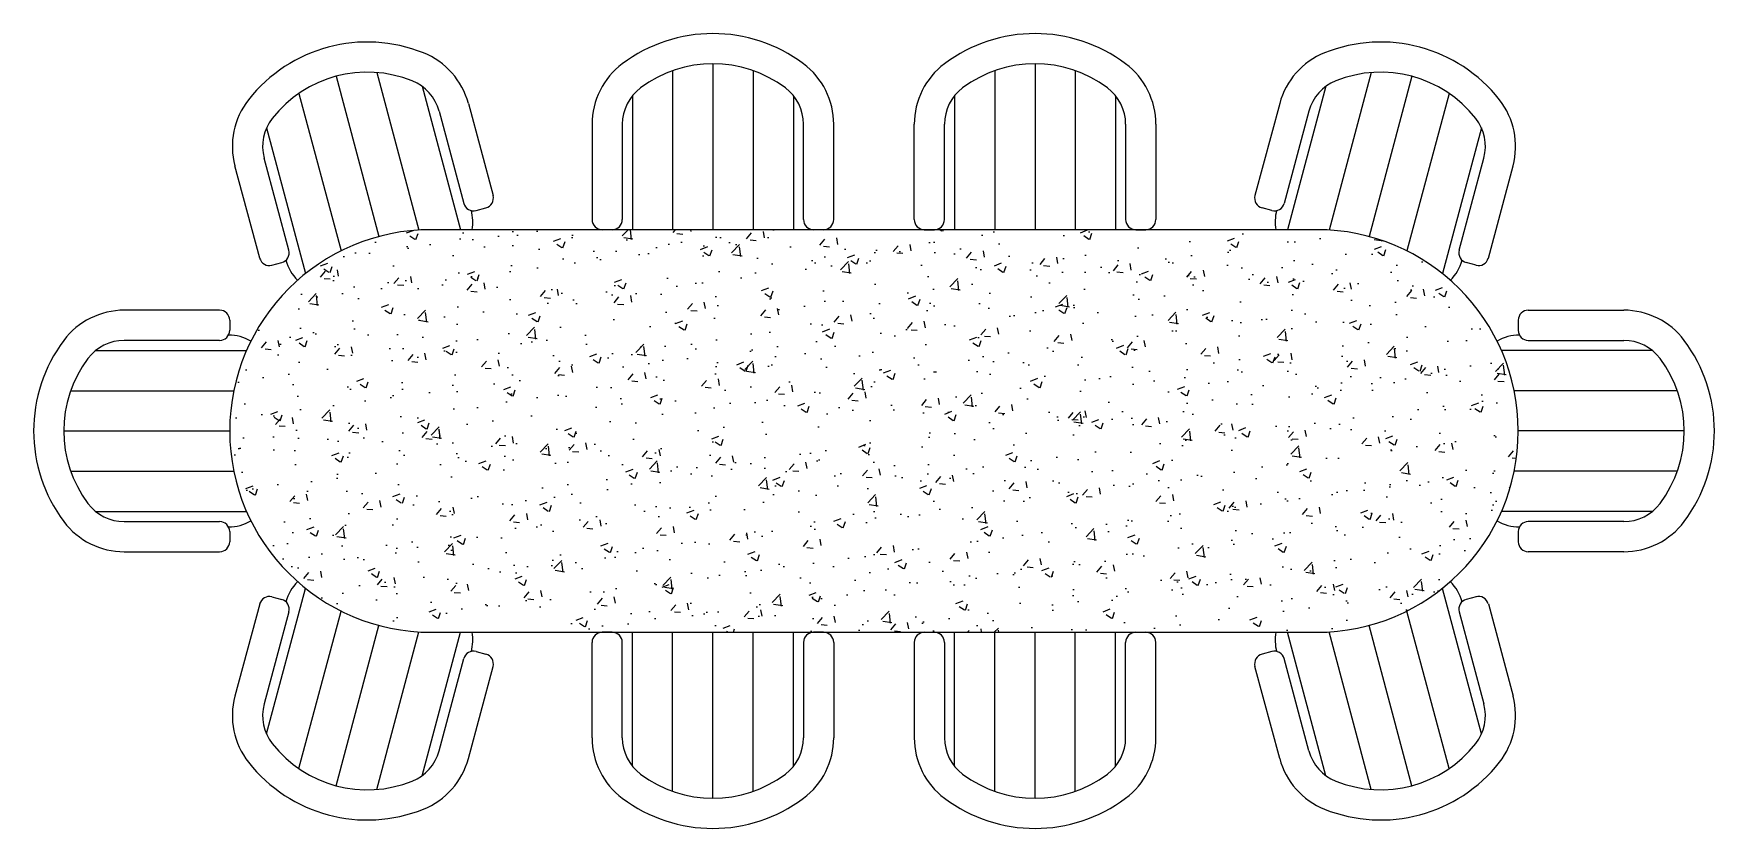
# Model space of a CAD drawing. Header units: millimetres. Extents: x -821.7 to -817.52, y 2606.23 to 2608.21.
import ezdxf

# ---------------------------------------------------------------- set-up
doc = ezdxf.new("R2010")
doc.units = ezdxf.units.MM
doc.header["$LTSCALE"] = 10
doc.layers.add('Móveis_mesas', color=2, linetype='Continuous')

msp = doc.modelspace()

# ---------------------------------------------------------------- hatches: boundary and pattern name
at = {"layer": 'Móveis_mesas'}
h = msp.add_hatch(dxfattribs=at)
h.set_pattern_fill('AR-CONC', color=1, scale=0.001, style=0)
h.set_pattern_definition([(50, (-70.74727, 0), (0.182184669, -0.0159390855), [0.01905, -0.20955]), (355, (-70.74727, 0), (-0.035242826, 0.191056643), [0.01524, -0.16764]), (100.451, (-70.73209, -0.00133), (0.146942502, 0.175116688), [0.01619, -0.17809]), (46.1842, (-70.74727, 0.0508), (0.27107904, -0.042042328), [0.028575, -0.314325]), (96.6356, (-70.72468, 0.0473), (0.237404234, 0.247425556), [0.024285, -0.267135]), (351.184, (-70.74727, 0.0508), (0.237404606, 0.247425118), [0.02286, -0.25146]), (21, (-70.72187, 0.0381), (0.15161488, -0.1022655185), [0.01905, -0.20955]), (326, (-70.72187, 0.0381), (0.061802028, 0.184187966), [0.01524, -0.16764]), (71.4514, (-70.70924, 0.02958), (0.213416491, 0.081922858), [0.01619, -0.17809]), (37.5, (-70.74727, 0), (0.0030886033, 0.0845550389), [0, -0.165608, 0, -0.17018, 0, -0.168275]), (7.5, (-70.74727, 0), (0.0668196625, 0.1001805748), [0, -0.097028, 0, -0.161798, 0, -0.064135]), (327.5, (-70.803915, 0), (0.1355905952, -0.005728744), [0, -0.0635, 0, -0.19812, 0, -0.26289]), (317.5, (-70.82932, 0), (0.1481291814, 0.025426491), [0, -0.08255, 0, -0.131572, 0, -0.18669])])
h.paths.add_polyline_path([(-820.711, 2607.7204, 1), (-820.711, 2606.7204), (-818.511, 2606.7204, 1), (-818.511, 2607.7204)])

# ---------------------------------------------------------------- linework, layer by layer
at = {"layer": 'Móveis_mesas', "color": 1}
for p, q in [((-820.846, 2608.1106), (-820.7412, 2607.7194)), ((-820.111, 2608.1152), (-820.111, 2607.7204)), ((-820.011, 2608.1324), (-820.011, 2607.7204)), ((-819.911, 2608.1152), (-819.911, 2607.7204)), ((-819.311, 2608.1152), (-819.311, 2607.7204)), ((-819.211, 2608.1324), (-819.211, 2607.7204)), ((-819.111, 2608.1152), (-819.111, 2607.7204)), ((-818.376, 2608.1106), (-818.4808, 2607.7194)), ((-820.947, 2608.1013), (-820.8404, 2607.7033)), ((-820.7333, 2608.0765), (-820.6379, 2607.7204)), ((-818.4886, 2608.0765), (-818.584, 2607.7204)), ((-818.2749, 2608.1013), (-818.3816, 2607.7033)), ((-821.0392, 2608.0589), (-820.9344, 2607.6677)), ((-820.211, 2608.0531), (-820.211, 2607.7204)), ((-819.811, 2608.0531), (-819.811, 2607.7204)), ((-819.411, 2608.0531), (-819.411, 2607.7204)), ((-819.011, 2608.0531), (-819.011, 2607.7204)), ((-818.1828, 2608.0589), (-818.2876, 2607.6677)), ((-821.1197, 2607.973), (-821.0228, 2607.6112)), ((-818.1023, 2607.973), (-818.1992, 2607.6112)), ((-821.5437, 2607.4204), (-821.1692, 2607.4204)), ((-817.6782, 2607.4204), (-818.0527, 2607.4204)), ((-821.6058, 2607.3204), (-821.2009, 2607.3204)), ((-817.6161, 2607.3204), (-818.0211, 2607.3204)), ((-821.623, 2607.2204), (-821.211, 2607.2204)), ((-817.5989, 2607.2204), (-818.011, 2607.2204)), ((-821.6058, 2607.1204), (-821.2009, 2607.1204)), ((-817.6161, 2607.1204), (-818.0211, 2607.1204)), ((-821.5437, 2607.0204), (-821.1692, 2607.0204)), ((-817.6782, 2607.0204), (-818.0527, 2607.0204)), ((-821.1197, 2606.4678), (-821.0228, 2606.8295)), ((-818.1023, 2606.4678), (-818.1992, 2606.8295)), ((-821.0392, 2606.3819), (-820.9344, 2606.773)), ((-820.947, 2606.3394), (-820.8404, 2606.7374)), ((-818.2749, 2606.3394), (-818.3816, 2606.7374)), ((-818.1828, 2606.3819), (-818.2876, 2606.773)), ((-820.846, 2606.3301), (-820.7412, 2606.7213)), ((-820.7333, 2606.3642), (-820.6379, 2606.7204)), ((-820.211, 2606.3876), (-820.211, 2606.7204)), ((-820.111, 2606.3255), (-820.111, 2606.7204)), ((-820.011, 2606.3083), (-820.011, 2606.7204)), ((-819.911, 2606.3255), (-819.911, 2606.7204)), ((-819.811, 2606.3876), (-819.811, 2606.7204)), ((-819.411, 2606.3876), (-819.411, 2606.7204)), ((-819.311, 2606.3255), (-819.311, 2606.7204)), ((-819.211, 2606.3083), (-819.211, 2606.7204)), ((-819.111, 2606.3255), (-819.111, 2606.7204)), ((-819.011, 2606.3876), (-819.011, 2606.7204)), ((-818.4886, 2606.3642), (-818.584, 2606.7204)), ((-818.376, 2606.3301), (-818.4808, 2606.7213))]:
    msp.add_line(p, q, dxfattribs=at)
at = {"layer": 'Móveis_mesas'}
for p, q in [((-820.6184, 2608.0341), (-820.5571, 2607.8051)), ((-818.6035, 2608.0341), (-818.6649, 2607.8051)), ((-820.6909, 2608.0147), (-820.6295, 2607.7857)), ((-818.5311, 2608.0147), (-818.5924, 2607.7857)), ((-820.311, 2607.9824), (-820.311, 2607.7454)), ((-820.236, 2607.9824), (-820.236, 2607.7454)), ((-819.786, 2607.7454), (-819.786, 2607.9824)), ((-819.711, 2607.7454), (-819.711, 2607.9824)), ((-819.511, 2607.7454), (-819.511, 2607.9824)), ((-819.436, 2607.7454), (-819.436, 2607.9824)), ((-818.986, 2607.9824), (-818.986, 2607.7454)), ((-818.911, 2607.9824), (-818.911, 2607.7454)), ((-821.1366, 2607.6498), (-821.198, 2607.8788)), ((-821.0642, 2607.6692), (-821.1255, 2607.8982)), ((-818.1578, 2607.6692), (-818.0964, 2607.8982)), ((-818.0853, 2607.6498), (-818.024, 2607.8788)), ((-820.5989, 2607.768), (-820.5747, 2607.7745)), ((-818.623, 2607.768), (-818.6472, 2607.7745)), ((-820.261, 2607.7204), (-820.286, 2607.7204)), ((-819.736, 2607.7204), (-819.761, 2607.7204)), ((-819.486, 2607.7204), (-819.461, 2607.7204)), ((-818.961, 2607.7204), (-818.936, 2607.7204)), ((-821.106, 2607.6321), (-821.0819, 2607.6386)), ((-818.1159, 2607.6321), (-818.1401, 2607.6386)), ((-821.236, 2607.5204), (-821.473, 2607.5204)), ((-821.211, 2607.4954), (-821.211, 2607.4704)), ((-818.011, 2607.4954), (-818.011, 2607.4704)), ((-817.986, 2607.5204), (-817.7489, 2607.5204)), ((-821.236, 2607.4454), (-821.473, 2607.4454)), ((-817.986, 2607.4454), (-817.7489, 2607.4454)), ((-821.473, 2606.9954), (-821.236, 2606.9954)), ((-817.7489, 2606.9954), (-817.986, 2606.9954)), ((-821.211, 2606.9704), (-821.211, 2606.9454)), ((-818.011, 2606.9704), (-818.011, 2606.9454)), ((-821.473, 2606.9204), (-821.236, 2606.9204)), ((-817.7489, 2606.9204), (-817.986, 2606.9204)), ((-821.1366, 2606.7909), (-821.198, 2606.5619)), ((-821.106, 2606.8086), (-821.0819, 2606.8021)), ((-818.1159, 2606.8086), (-818.1401, 2606.8021)), ((-818.0853, 2606.7909), (-818.024, 2606.5619)), ((-821.0642, 2606.7715), (-821.1255, 2606.5425)), ((-818.1578, 2606.7715), (-818.0964, 2606.5425)), ((-820.311, 2606.4583), (-820.311, 2606.6954)), ((-820.261, 2606.7204), (-820.286, 2606.7204)), ((-820.236, 2606.4583), (-820.236, 2606.6954)), ((-819.786, 2606.6954), (-819.786, 2606.4583)), ((-819.736, 2606.7204), (-819.761, 2606.7204)), ((-819.711, 2606.6954), (-819.711, 2606.4583)), ((-819.511, 2606.6954), (-819.511, 2606.4583)), ((-819.486, 2606.7204), (-819.461, 2606.7204)), ((-819.436, 2606.6954), (-819.436, 2606.4583)), ((-818.986, 2606.4583), (-818.986, 2606.6954)), ((-818.961, 2606.7204), (-818.936, 2606.7204)), ((-818.911, 2606.4583), (-818.911, 2606.6954)), ((-820.6909, 2606.4261), (-820.6295, 2606.655)), ((-820.5989, 2606.6727), (-820.5747, 2606.6662)), ((-818.623, 2606.6727), (-818.6472, 2606.6662)), ((-818.5311, 2606.4261), (-818.5924, 2606.655)), ((-820.6184, 2606.4067), (-820.5571, 2606.6356)), ((-818.6035, 2606.4067), (-818.6649, 2606.6356))]:
    msp.add_line(p, q, dxfattribs=at)
msp.add_lwpolyline([(-820.711, 2606.7204), (-818.511, 2606.7204, 1), (-818.511, 2607.7204), (-820.711, 2607.7204, 1)], format="xyb", close=True, dxfattribs=at)
for centre, radius, start, end in [((-820.011, 2607.8324), 0.375, 53.1301, 126.8699), ((-819.211, 2607.8324), 0.375, 53.1301, 126.8699), ((-820.8694, 2607.8115), 0.375, 68.1301, 141.8699), ((-820.7995, 2607.9855), 0.1875, 15, 68.1301), ((-818.4224, 2607.9855), 0.1875, 111.8699, 165), ((-818.3526, 2607.8115), 0.375, 38.1301, 111.8699), ((-820.8694, 2607.8115), 0.3, 68.1301, 141.8699), ((-820.1235, 2607.9824), 0.1875, 126.8699, 180), ((-820.011, 2607.8324), 0.3, 53.1301, 126.8699), ((-819.8985, 2607.9824), 0.1875, 0, 53.1301), ((-819.3235, 2607.9824), 0.1875, 126.8699, 180), ((-819.211, 2607.8324), 0.3, 53.1301, 126.8699), ((-819.0985, 2607.9824), 0.1875, 0, 53.1301), ((-818.3526, 2607.8115), 0.3, 38.1301, 111.8699), ((-820.7995, 2607.9855), 0.1125, 15, 68.1301), ((-820.1235, 2607.9824), 0.1125, 126.8699, 180), ((-819.8985, 2607.9824), 0.1125, 0, 53.1301), ((-819.3235, 2607.9824), 0.1125, 126.8699, 180), ((-819.0985, 2607.9824), 0.1125, 0, 53.1301), ((-818.4224, 2607.9855), 0.1125, 111.8699, 165), ((-821.0169, 2607.9273), 0.1875, 141.8699, 195), ((-818.2051, 2607.9273), 0.1875, 345, 38.1301), ((-821.0169, 2607.9273), 0.1125, 141.8699, 195), ((-818.2051, 2607.9273), 0.1125, 345, 38.1301), ((-820.6054, 2607.7922), 0.025, 195, 285), ((-820.5812, 2607.7986), 0.025, 285, 15), ((-818.6407, 2607.7986), 0.025, 165, 255), ((-818.6166, 2607.7922), 0.025, 255, 345), ((-820.7172, 2607.7393), 0.11, 350.0702, 15), ((-820.286, 2607.7454), 0.025, 180, 270), ((-820.261, 2607.7454), 0.025, 270, 0), ((-819.761, 2607.7454), 0.025, 180, 270), ((-819.736, 2607.7454), 0.025, 270, 0), ((-819.486, 2607.7454), 0.025, 180, 270), ((-819.461, 2607.7454), 0.025, 270, 0), ((-818.961, 2607.7454), 0.025, 180, 270), ((-818.936, 2607.7454), 0.025, 270, 0), ((-818.5048, 2607.7393), 0.11, 165, 189.9298), ((-820.1393, 2607.7232), 0.11, 180, 181.5049), ((-819.8826, 2607.7232), 0.11, 358.4951, 0), ((-819.3393, 2607.7232), 0.11, 180, 181.5049), ((-819.0826, 2607.7232), 0.11, 358.4951, 0), ((-821.0883, 2607.6628), 0.025, 285, 15), ((-818.1336, 2607.6628), 0.025, 165, 255), ((-821.1125, 2607.6563), 0.025, 195, 285), ((-820.9651, 2607.6729), 0.11, 195, 225.3129), ((-818.2568, 2607.6729), 0.11, 314.6871, 345), ((-818.1095, 2607.6563), 0.025, 255, 345), ((-821.473, 2607.3329), 0.1875, 90, 143.1301), ((-821.236, 2607.4954), 0.025, 0, 90), ((-817.986, 2607.4954), 0.025, 90, 180), ((-817.7489, 2607.3329), 0.1875, 36.8699, 90), ((-821.323, 2607.2204), 0.375, 143.1301, 216.8699), ((-821.473, 2607.3329), 0.1125, 90, 143.1301), ((-821.236, 2607.4704), 0.025, 270, 0), ((-821.2139, 2607.3487), 0.11, 59.6871, 90), ((-818.0081, 2607.3487), 0.11, 90, 120.3129), ((-817.986, 2607.4704), 0.025, 180, 270), ((-817.7489, 2607.3329), 0.1125, 36.8699, 90), ((-817.8989, 2607.2204), 0.375, 323.1301, 36.8699), ((-821.323, 2607.2204), 0.3, 143.1301, 216.8699), ((-817.8989, 2607.2204), 0.3, 323.1301, 36.8699), ((-821.473, 2607.1079), 0.1125, 216.8699, 270), ((-817.7489, 2607.1079), 0.1125, 270, 323.1301), ((-821.473, 2607.1079), 0.1875, 216.8699, 270), ((-821.236, 2606.9704), 0.025, 0, 90), ((-821.2139, 2607.092), 0.11, 270, 300.3129), ((-818.0081, 2607.092), 0.11, 239.6871, 270), ((-817.986, 2606.9704), 0.025, 90, 180), ((-817.7489, 2607.1079), 0.1875, 270, 323.1301), ((-821.236, 2606.9454), 0.025, 270, 0), ((-817.986, 2606.9454), 0.025, 180, 270), ((-820.9651, 2606.7678), 0.11, 134.6871, 165), ((-818.2568, 2606.7678), 0.11, 15, 45.3129), ((-821.1125, 2606.7844), 0.025, 75, 165), ((-821.0883, 2606.778), 0.025, 345, 75), ((-818.1336, 2606.778), 0.025, 105, 195), ((-818.1095, 2606.7844), 0.025, 15, 105), ((-820.7172, 2606.7014), 0.11, 345, 9.9298), ((-820.286, 2606.6954), 0.025, 90, 180), ((-820.261, 2606.6954), 0.025, 0, 90), ((-820.1393, 2606.7175), 0.11, 178.4951, 180), ((-819.761, 2606.6954), 0.025, 90, 180), ((-819.8826, 2606.7175), 0.11, 0, 1.5049), ((-819.736, 2606.6954), 0.025, 0, 90), ((-819.486, 2606.6954), 0.025, 90, 180), ((-819.461, 2606.6954), 0.025, 0, 90), ((-819.3393, 2606.7175), 0.11, 178.4951, 180), ((-818.961, 2606.6954), 0.025, 90, 180), ((-819.0826, 2606.7175), 0.11, 0, 1.5049), ((-818.936, 2606.6954), 0.025, 0, 90), ((-818.5048, 2606.7014), 0.11, 170.0702, 195), ((-820.6054, 2606.6485), 0.025, 75, 165), ((-820.5812, 2606.6421), 0.025, 345, 75), ((-818.6407, 2606.6421), 0.025, 105, 195), ((-818.6166, 2606.6485), 0.025, 15, 105), ((-821.0169, 2606.5134), 0.1875, 165, 218.1301), ((-821.0169, 2606.5134), 0.1125, 165, 218.1301), ((-818.2051, 2606.5134), 0.1125, 321.8699, 15), ((-818.2051, 2606.5134), 0.1875, 321.8699, 15), ((-820.8694, 2606.6292), 0.3, 218.1301, 291.8699), ((-820.1235, 2606.4583), 0.1875, 180, 233.1301), ((-820.1235, 2606.4583), 0.1125, 180, 233.1301), ((-819.8985, 2606.4583), 0.1125, 306.8699, 0), ((-819.8985, 2606.4583), 0.1875, 306.8699, 0), ((-819.3235, 2606.4583), 0.1875, 180, 233.1301), ((-819.3235, 2606.4583), 0.1125, 180, 233.1301), ((-819.0985, 2606.4583), 0.1125, 306.8699, 0), ((-819.0985, 2606.4583), 0.1875, 306.8699, 0), ((-818.3526, 2606.6292), 0.3, 248.1301, 321.8699), ((-820.7995, 2606.4552), 0.1125, 291.8699, 345), ((-820.7995, 2606.4552), 0.1875, 291.8699, 345), ((-818.4224, 2606.4552), 0.1875, 195, 248.1301), ((-818.4224, 2606.4552), 0.1125, 195, 248.1301), ((-820.8694, 2606.6292), 0.375, 218.1301, 291.8699), ((-820.011, 2606.6083), 0.3, 233.1301, 306.8699), ((-819.211, 2606.6083), 0.3, 233.1301, 306.8699), ((-818.3526, 2606.6292), 0.375, 248.1301, 321.8699), ((-820.011, 2606.6083), 0.375, 233.1301, 306.8699), ((-819.211, 2606.6083), 0.375, 233.1301, 306.8699)]:
    msp.add_arc(centre, radius, start, end, dxfattribs=at)

doc.saveas('drawing.dxf')
